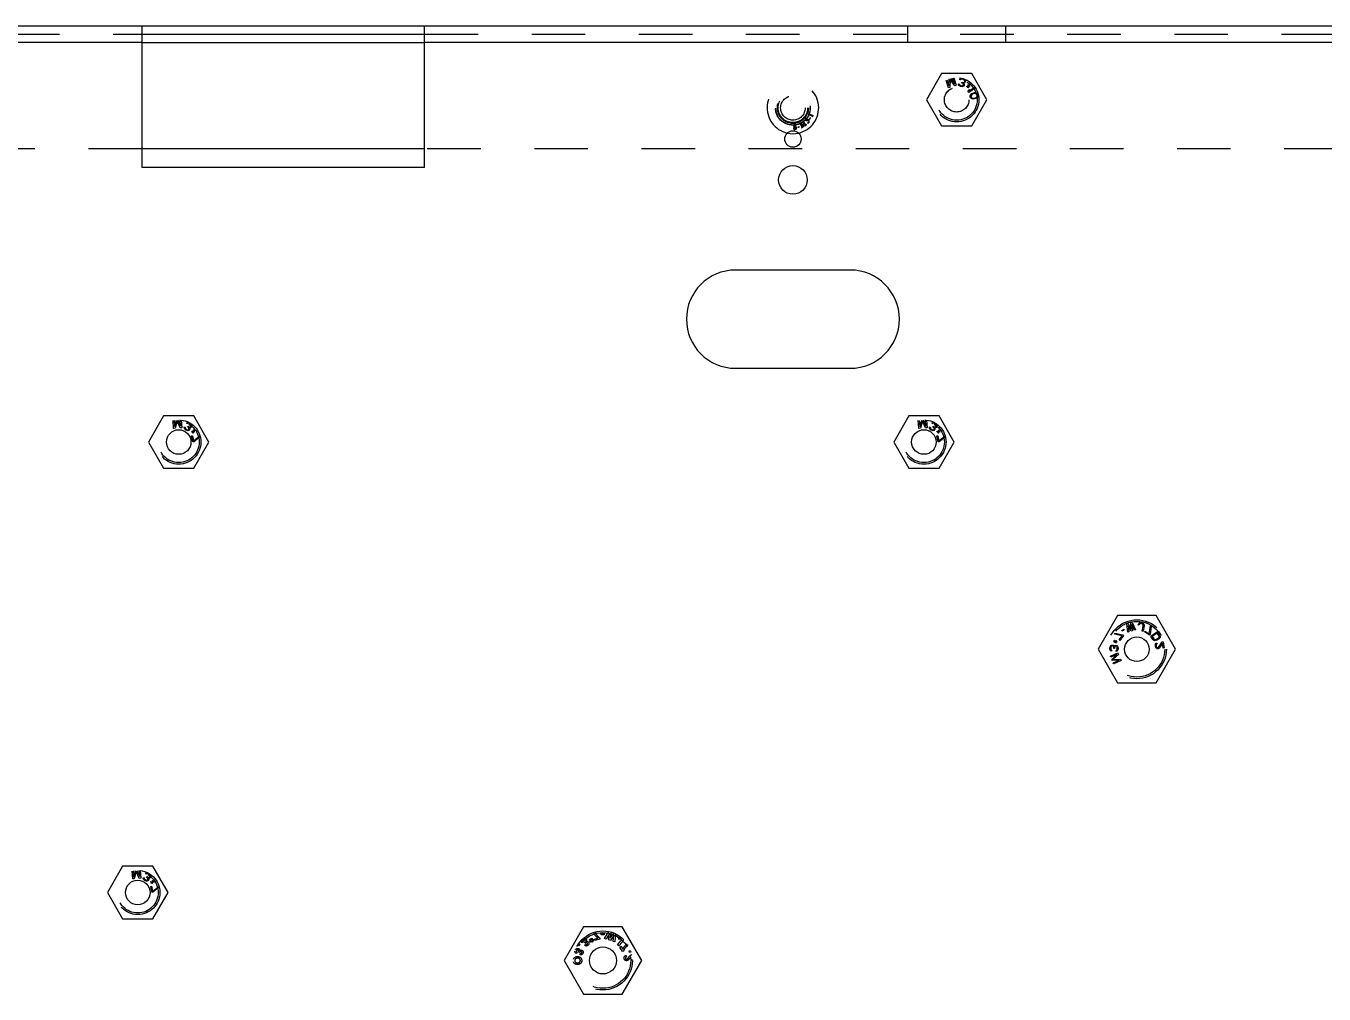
# Model space of a CAD drawing. Header units: millimetres. Extents: x 0 to 1189, y 25 to 866.
# Drawn here: x 872.8 to 1031.3, y 484.6 to 602.8 of the extents above; entities that cross this region are included whole.
import ezdxf

# ---------------------------------------------------------------- set-up
doc = ezdxf.new("R2010")
doc.units = ezdxf.units.MM
doc.header["$LTSCALE"] = 65.395
doc.linetypes.add('HIDDEN', pattern=[0.2, 0.1, -0.1])
doc.layers.get('0').update_dxf_attribs({"linetype": 'CONTINUOUS'})
doc.layers.add('02___PRT_ALL_AXES', color=7, linetype='CONTINUOUS')
doc.layers.add('DEFAULT_2', color=8, linetype='HIDDEN')

msp = doc.modelspace()

# ---------------------------------------------------------------- linework, layer by layer
at = {"color": 3, "linetype": 'Continuous'}
for p, q in [((700.481, 602.766), (1112.481, 602.766)), ((887.011, 585.466), (887.011, 602.766)), ((921.511, 585.466), (921.511, 602.766)), ((887.011, 600.766), (765.761, 600.766)), ((1111.481, 600.766), (921.511, 600.766)), ((921.511, 585.466), (887.011, 585.466)), ((973.481, 572.966), (959.481, 572.966)), ((959.481, 560.966), (973.481, 560.966))]:
    msp.add_line(p, q, dxfattribs=at)
at = {"color": 7, "linetype": 'Continuous'}
for p, q in [((887.011, 601.766), (921.511, 601.766)), ((887.011, 600.766), (921.511, 600.766)), ((921.511, 587.766), (887.011, 587.766)), ((889.634, 555.166), (887.786, 551.966)), ((893.329, 555.166), (889.634, 555.166)), ((895.176, 551.966), (893.329, 555.166)), ((980.634, 555.166), (978.786, 551.966)), ((984.329, 555.166), (980.634, 555.166)), ((986.176, 551.966), (984.329, 555.166)), ((887.786, 551.966), (889.634, 548.766)), ((893.329, 548.766), (895.176, 551.966)), ((978.786, 551.966), (980.634, 548.766)), ((984.329, 548.766), (986.176, 551.966)), ((889.634, 548.766), (893.329, 548.766)), ((980.634, 548.766), (984.329, 548.766)), ((1006.114, 530.766), (1003.747, 526.666)), ((1010.848, 530.766), (1006.114, 530.766)), ((1013.215, 526.666), (1010.848, 530.766)), ((1003.747, 526.666), (1006.114, 522.566)), ((1010.848, 522.566), (1013.215, 526.666)), ((1006.114, 522.566), (1010.848, 522.566)), ((884.634, 500.166), (882.786, 496.966)), ((888.329, 500.166), (884.634, 500.166)), ((890.176, 496.966), (888.329, 500.166)), ((882.786, 496.966), (884.634, 493.766)), ((888.329, 493.766), (890.176, 496.966)), ((884.634, 493.766), (888.329, 493.766)), ((940.914, 492.766), (938.547, 488.666)), ((945.648, 492.766), (940.914, 492.766)), ((948.015, 488.666), (945.648, 492.766)), ((938.547, 488.666), (940.914, 484.566)), ((945.648, 484.566), (948.015, 488.666)), ((940.914, 484.566), (945.648, 484.566))]:
    msp.add_line(p, q, dxfattribs=at)
at = {"color": 3, "linetype": 'Continuous'}
for centre, radius in [((966.481, 588.966), 1), ((966.481, 583.966), 1.75), ((891.481, 551.966), 1.5), ((982.481, 551.966), 1.5), ((1008.481, 526.666), 1.5), ((886.481, 496.966), 1.5), ((943.281, 488.666), 1.65)]:
    msp.add_circle(centre, radius, dxfattribs=at)
at = {"color": 7, "linetype": 'Continuous'}
msp.add_arc((966.481, 592.766), 3.15, 257.76652, 282.23317, dxfattribs=at)
at = {"color": 3, "linetype": 'Continuous'}
for centre, start, end in [((959.481, 566.966), 90, 270), ((973.481, 566.966), 270, 90)]:
    msp.add_arc(centre, 6, start, end, dxfattribs=at)
at = {"layer": '02___PRT_ALL_AXES', "color": 8, "linetype": 'HIDDEN'}
msp.add_circle((986.481, 593.755), 1.5, dxfattribs=at)
at = {"layer": '02___PRT_ALL_AXES', "color": 7, "linetype": 'Continuous'}
for centre, radius in [((891.481, 551.966), 1.5), ((982.481, 551.966), 1.5), ((1008.481, 526.666), 1.5), ((886.481, 496.966), 1.5), ((943.281, 488.666), 1.65)]:
    msp.add_circle(centre, radius, dxfattribs=at)
at = {"layer": 'DEFAULT_2', "color": 8, "linetype": 'HIDDEN'}
for p, q in [((980.481, 602.766), (980.481, 600.766)), ((992.481, 600.766), (992.481, 602.766)), ((765.761, 601.766), (887.011, 601.766)), ((921.511, 601.766), (1112.481, 601.766)), ((984.634, 596.955), (982.786, 593.755)), ((988.329, 596.955), (984.634, 596.955)), ((985.477, 595.215), (985.18, 596.121)), ((985.293, 596.179), (985.53, 595.456)), ((985.53, 595.456), (985.562, 596.293)), ((985.674, 596.22), (985.655, 595.273)), ((986.249, 595.468), (985.674, 596.22)), ((985.721, 596.345), (986.242, 595.689)), ((986.242, 595.689), (986.005, 596.412)), ((986.131, 596.432), (986.427, 595.526)), ((986.843, 596.223), (986.881, 596.278)), ((986.942, 596.192), (986.843, 596.223)), ((986.881, 596.278), (986.94, 596.327)), ((986.94, 596.327), (987.012, 596.349)), ((986.974, 596.227), (986.942, 596.192)), ((987.027, 596.255), (986.974, 596.227)), ((987.012, 596.349), (987.104, 596.365)), ((987.073, 596.264), (987.027, 596.255)), ((987.179, 596.254), (987.073, 596.264)), ((987.104, 596.365), (987.184, 596.362)), ((987.298, 596.217), (987.179, 596.254)), ((987.392, 596.166), (987.298, 596.217)), ((987.354, 596.31), (987.423, 596.268)), ((987.425, 596.134), (987.392, 596.166)), ((987.423, 596.268), (987.49, 596.203)), ((987.453, 596.081), (987.425, 596.134)), ((987.435, 595.953), (987.46, 596.034)), ((987.46, 596.034), (987.453, 596.081)), ((987.49, 596.203), (987.537, 596.144)), ((987.56, 596.004), (987.535, 595.922)), ((987.537, 596.144), (987.559, 596.071)), ((987.559, 596.071), (987.56, 596.004)), ((990.176, 593.755), (988.329, 596.955)), ((985.655, 595.273), (985.477, 595.215)), ((986.427, 595.526), (986.249, 595.468)), ((986.702, 595.62), (986.707, 595.708)), ((986.757, 595.515), (986.702, 595.62)), ((986.707, 595.708), (986.807, 595.677)), ((986.824, 595.45), (986.757, 595.515)), ((986.807, 595.677), (986.828, 595.604)), ((986.958, 595.387), (986.824, 595.45)), ((986.828, 595.604), (986.875, 595.545)), ((986.875, 595.545), (986.969, 595.495)), ((986.997, 595.375), (986.958, 595.387)), ((986.969, 595.495), (987.048, 595.47)), ((987.143, 595.352), (986.997, 595.375)), ((987.048, 595.47), (987.154, 595.46)), ((987.068, 595.82), (987.093, 595.902)), ((987.148, 595.796), (987.068, 595.82)), ((987.093, 595.902), (987.173, 595.877)), ((987.235, 595.369), (987.143, 595.352)), ((987.255, 595.719), (987.148, 595.796)), ((987.154, 595.46), (987.226, 595.483)), ((987.173, 595.877), (987.298, 595.861)), ((987.226, 595.483), (987.285, 595.531)), ((987.34, 595.426), (987.235, 595.369)), ((987.282, 595.666), (987.255, 595.719)), ((987.297, 595.572), (987.282, 595.666)), ((987.285, 595.531), (987.297, 595.572)), ((987.298, 595.861), (987.371, 595.883)), ((987.432, 595.798), (987.32, 595.788)), ((987.32, 595.788), (987.381, 595.702)), ((987.385, 595.501), (987.34, 595.426)), ((987.371, 595.883), (987.435, 595.953)), ((987.381, 595.702), (987.402, 595.629)), ((987.397, 595.542), (987.385, 595.501)), ((987.402, 595.629), (987.397, 595.542)), ((987.49, 595.847), (987.432, 595.798)), ((987.535, 595.922), (987.49, 595.847)), ((987.704, 595.423), (987.882, 595.438)), ((987.706, 595.393), (987.704, 595.423)), ((987.854, 595.406), (987.706, 595.393)), ((987.757, 595.293), (987.854, 595.406)), ((987.788, 595.266), (987.757, 595.293)), ((987.886, 595.378), (987.788, 595.266)), ((987.871, 595.616), (987.901, 595.618)), ((987.882, 595.438), (987.871, 595.616)), ((987.872, 594.732), (987.922, 594.92)), ((987.944, 594.63), (987.872, 594.732)), ((987.895, 595.23), (987.886, 595.378)), ((987.924, 595.232), (987.895, 595.23)), ((987.901, 595.618), (987.91, 595.47)), ((987.91, 595.47), (988.008, 595.582)), ((988.092, 595.425), (987.914, 595.41)), ((987.914, 595.41), (987.924, 595.232)), ((987.922, 594.92), (988.061, 595.018)), ((988.039, 595.555), (987.941, 595.443)), ((987.941, 595.443), (988.09, 595.455)), ((988.76, 595.204), (987.944, 594.63)), ((988.008, 595.582), (988.039, 595.555)), ((988.011, 594.83), (988.69, 595.307)), ((988.061, 595.018), (988.011, 594.83)), ((988.09, 595.455), (988.092, 595.425)), ((988.173, 594.369), (988.222, 594.444)), ((988.222, 594.444), (988.295, 594.503)), ((988.376, 594.436), (988.27, 594.327)), ((988.295, 594.503), (988.353, 594.537)), ((988.353, 594.537), (988.452, 594.581)), ((988.496, 594.484), (988.376, 594.436)), ((988.452, 594.581), (988.639, 594.623)), ((988.641, 594.517), (988.496, 594.484)), ((988.639, 594.623), (988.748, 594.626)), ((988.77, 594.524), (988.641, 594.517)), ((988.748, 594.626), (988.814, 594.619)), ((988.913, 594.471), (988.77, 594.524)), ((988.814, 594.619), (988.907, 594.597)), ((988.907, 594.597), (988.983, 594.55)), ((988.968, 594.419), (988.913, 594.471)), ((989.012, 594.322), (988.968, 594.419)), ((988.983, 594.55), (989.068, 594.463)), ((989.068, 594.463), (989.116, 594.345)), ((982.786, 593.755), (984.634, 590.555)), ((988.133, 594.253), (988.173, 594.369)), ((988.14, 594.127), (988.133, 594.253)), ((988.188, 594.009), (988.14, 594.127)), ((988.273, 593.922), (988.188, 594.009)), ((988.27, 594.327), (988.242, 594.256)), ((988.242, 594.256), (988.244, 594.15)), ((988.244, 594.15), (988.287, 594.053)), ((988.349, 593.875), (988.273, 593.922)), ((988.287, 594.053), (988.343, 594.001)), ((988.329, 590.555), (990.176, 593.755)), ((988.343, 594.001), (988.485, 593.948)), ((988.441, 593.853), (988.349, 593.875)), ((988.508, 593.846), (988.441, 593.853)), ((988.485, 593.948), (988.614, 593.955)), ((988.617, 593.849), (988.508, 593.846)), ((988.614, 593.955), (988.76, 593.988)), ((988.803, 593.891), (988.617, 593.849)), ((988.76, 593.988), (988.88, 594.036)), ((988.903, 593.935), (988.803, 593.891)), ((988.88, 594.036), (988.986, 594.146)), ((988.96, 593.969), (988.903, 593.935)), ((989.034, 594.028), (988.96, 593.969)), ((988.986, 594.146), (989.014, 594.216)), ((989.014, 594.216), (989.012, 594.322)), ((989.083, 594.103), (989.034, 594.028)), ((989.122, 594.219), (989.083, 594.103)), ((989.116, 594.345), (989.122, 594.219)), ((968.393, 592.03), (968.381, 592.003)), ((968.875, 591.83), (968.393, 592.03)), ((968.46, 591.82), (968.437, 591.947)), ((968.437, 591.947), (968.852, 591.775)), ((968.439, 591.815), (968.46, 591.82)), ((968.595, 591.568), (968.481, 591.385)), ((968.481, 591.385), (968.514, 591.365)), ((968.514, 591.365), (968.628, 591.548)), ((968.628, 591.548), (968.595, 591.568)), ((968.872, 591.732), (968.862, 591.685)), ((968.862, 591.685), (968.875, 591.679)), ((968.943, 591.882), (968.921, 591.846)), ((968.957, 591.876), (968.943, 591.882)), ((966.585, 590.302), (966.573, 590.301)), ((966.573, 590.301), (966.577, 590.165)), ((966.839, 590.602), (966.851, 590.602)), ((966.851, 590.602), (966.844, 590.706)), ((967.272, 590.469), (967.065, 590.407)), ((967.065, 590.407), (967.077, 590.369)), ((967.077, 590.369), (967.283, 590.432)), ((967.236, 590.823), (967.244, 590.811)), ((967.244, 590.811), (967.32, 590.845)), ((967.283, 590.432), (967.272, 590.469)), ((967.32, 590.845), (967.567, 590.434)), ((967.59, 590.447), (967.348, 590.849)), ((967.348, 590.849), (967.835, 590.509)), ((967.788, 590.629), (967.382, 590.911)), ((967.55, 590.37), (967.511, 590.336)), ((967.511, 590.336), (967.519, 590.324)), ((967.713, 590.458), (967.637, 590.422)), ((967.713, 591.11), (967.788, 590.629)), ((967.721, 590.445), (967.713, 590.458)), ((967.835, 590.509), (967.75, 591.045)), ((967.75, 591.045), (967.969, 590.682)), ((968.025, 590.723), (967.812, 591.077)), ((967.824, 591.147), (967.867, 591.186)), ((967.867, 591.186), (967.859, 591.198)), ((967.967, 590.623), (967.926, 590.586)), ((967.926, 590.586), (967.933, 590.573)), ((967.994, 591.202), (968.012, 591.208)), ((968.148, 590.72), (968.074, 590.693)), ((968.156, 590.708), (968.148, 590.72)), ((968.171, 591.154), (968.19, 591.15)), ((968.281, 590.919), (968.287, 590.902)), ((984.634, 590.555), (988.329, 590.555)), ((887.011, 587.766), (700.481, 587.766)), ((1111.481, 587.766), (921.511, 587.766)), ((890.861, 553.626), (890.793, 554.577)), ((891.048, 553.64), (890.861, 553.626)), ((890.916, 554.607), (890.971, 553.848)), ((890.971, 553.848), (891.205, 554.652)), ((891.296, 554.553), (891.048, 553.64)), ((891.672, 553.684), (891.296, 554.553)), ((891.372, 554.664), (891.719, 553.901)), ((891.719, 553.901), (891.665, 554.66)), ((891.859, 553.698), (891.672, 553.684)), ((891.791, 554.649), (891.859, 553.698)), ((892.148, 553.723), (892.174, 553.806)), ((892.176, 553.607), (892.148, 553.723)), ((892.174, 553.806), (892.264, 553.753)), ((892.225, 553.527), (892.176, 553.607)), ((892.339, 553.434), (892.225, 553.527)), ((892.264, 553.753), (892.266, 553.677)), ((892.266, 553.677), (892.298, 553.608)), ((892.298, 553.608), (892.376, 553.536)), ((892.375, 553.413), (892.339, 553.434)), ((892.511, 553.356), (892.375, 553.413)), ((892.376, 553.536), (892.448, 553.493)), ((892.431, 554.273), (892.481, 554.317)), ((892.52, 554.219), (892.431, 554.273)), ((892.448, 553.493), (892.548, 553.458)), ((892.481, 554.317), (892.55, 554.35)), ((892.604, 553.349), (892.511, 553.356)), ((892.56, 554.245), (892.52, 554.219)), ((892.548, 553.458), (892.623, 553.462)), ((892.55, 554.35), (892.625, 554.354)), ((892.552, 553.828), (892.596, 553.901)), ((892.623, 553.785), (892.552, 553.828)), ((892.617, 554.26), (892.56, 554.245)), ((892.596, 553.901), (892.667, 553.858)), ((892.72, 553.379), (892.604, 553.349)), ((892.664, 554.257), (892.617, 554.26)), ((892.708, 553.684), (892.623, 553.785)), ((892.623, 553.462), (892.692, 553.495)), ((892.625, 554.354), (892.719, 554.348)), ((892.764, 554.221), (892.664, 554.257)), ((892.667, 553.858), (892.785, 553.811)), ((892.692, 553.495), (892.714, 553.531)), ((892.722, 553.626), (892.708, 553.684)), ((892.714, 553.531), (892.722, 553.626)), ((892.719, 554.348), (892.795, 554.325)), ((892.781, 553.441), (892.72, 553.379)), ((892.871, 554.157), (892.764, 554.221)), ((892.803, 553.478), (892.781, 553.441)), ((892.785, 553.811), (892.861, 553.816)), ((892.788, 553.735), (892.826, 553.638)), ((892.899, 553.718), (892.788, 553.735)), ((892.829, 553.561), (892.803, 553.478)), ((892.826, 553.638), (892.829, 553.561)), ((892.861, 553.816), (892.94, 553.867)), ((892.95, 554.085), (892.871, 554.157)), ((892.968, 553.751), (892.899, 553.718)), ((892.94, 553.867), (892.984, 553.94)), ((892.948, 554.233), (893.004, 554.176)), ((892.974, 554.045), (892.95, 554.085)), ((893.029, 553.814), (892.968, 553.751)), ((892.988, 553.987), (892.974, 554.045)), ((892.984, 553.94), (892.988, 553.987)), ((893.004, 554.176), (893.054, 554.097)), ((893.073, 553.886), (893.029, 553.814)), ((893.054, 554.097), (893.086, 554.028)), ((893.067, 553.259), (893.072, 553.288)), ((893.214, 553.235), (893.067, 553.259)), ((893.072, 553.288), (893.249, 553.259)), ((893.088, 553.952), (893.073, 553.886)), ((893.086, 554.028), (893.088, 553.952)), ((893.092, 553.149), (893.214, 553.235)), ((893.238, 553.201), (893.116, 553.115)), ((893.21, 553.054), (893.238, 553.201)), ((893.273, 553.225), (893.24, 553.049)), ((893.249, 553.259), (893.281, 553.435)), ((893.449, 553.196), (893.273, 553.225)), ((893.281, 553.435), (893.311, 553.43)), ((893.311, 553.43), (893.283, 553.284)), ((893.283, 553.284), (893.405, 553.369)), ((893.429, 553.335), (893.307, 553.25)), ((893.307, 553.25), (893.454, 553.225)), ((893.405, 553.369), (893.429, 553.335)), ((893.454, 553.225), (893.449, 553.196)), ((981.861, 553.626), (981.793, 554.577)), ((982.048, 553.64), (981.861, 553.626)), ((981.916, 554.607), (981.971, 553.848)), ((981.971, 553.848), (982.205, 554.652)), ((982.296, 554.553), (982.048, 553.64)), ((982.672, 553.684), (982.296, 554.553)), ((982.372, 554.664), (982.719, 553.901)), ((982.719, 553.901), (982.665, 554.66)), ((982.859, 553.698), (982.672, 553.684)), ((982.791, 554.649), (982.859, 553.698)), ((983.148, 553.723), (983.174, 553.806)), ((983.176, 553.607), (983.148, 553.723)), ((983.174, 553.806), (983.264, 553.753)), ((983.225, 553.527), (983.176, 553.607)), ((983.339, 553.434), (983.225, 553.527)), ((983.264, 553.753), (983.266, 553.677)), ((983.266, 553.677), (983.298, 553.608)), ((983.298, 553.608), (983.376, 553.536)), ((983.375, 553.413), (983.339, 553.434)), ((983.511, 553.356), (983.375, 553.413)), ((983.376, 553.536), (983.448, 553.493)), ((983.431, 554.273), (983.481, 554.317)), ((983.52, 554.219), (983.431, 554.273)), ((983.448, 553.493), (983.548, 553.458)), ((983.481, 554.317), (983.55, 554.35)), ((983.604, 553.349), (983.511, 553.356)), ((983.56, 554.245), (983.52, 554.219)), ((983.548, 553.458), (983.623, 553.462)), ((983.55, 554.35), (983.625, 554.354)), ((983.552, 553.828), (983.596, 553.901)), ((983.623, 553.785), (983.552, 553.828)), ((983.617, 554.26), (983.56, 554.245)), ((983.596, 553.901), (983.667, 553.858)), ((983.72, 553.379), (983.604, 553.349)), ((983.664, 554.257), (983.617, 554.26)), ((983.708, 553.684), (983.623, 553.785)), ((983.623, 553.462), (983.692, 553.495)), ((983.625, 554.354), (983.719, 554.348)), ((983.764, 554.221), (983.664, 554.257)), ((983.667, 553.858), (983.785, 553.811)), ((983.692, 553.495), (983.714, 553.531)), ((983.722, 553.626), (983.708, 553.684)), ((983.714, 553.531), (983.722, 553.626)), ((983.719, 554.348), (983.795, 554.325)), ((983.781, 553.441), (983.72, 553.379)), ((983.871, 554.157), (983.764, 554.221)), ((983.803, 553.478), (983.781, 553.441)), ((983.785, 553.811), (983.861, 553.816)), ((983.899, 553.718), (983.788, 553.735)), ((983.788, 553.735), (983.826, 553.638)), ((983.829, 553.561), (983.803, 553.478)), ((983.826, 553.638), (983.829, 553.561)), ((983.861, 553.816), (983.94, 553.867)), ((983.95, 554.085), (983.871, 554.157)), ((983.968, 553.751), (983.899, 553.718)), ((983.94, 553.867), (983.984, 553.94)), ((983.948, 554.233), (984.004, 554.176)), ((983.974, 554.045), (983.95, 554.085)), ((984.029, 553.814), (983.968, 553.751)), ((983.988, 553.987), (983.974, 554.045)), ((983.984, 553.94), (983.988, 553.987)), ((984.004, 554.176), (984.054, 554.097)), ((984.073, 553.886), (984.029, 553.814)), ((984.054, 554.097), (984.086, 554.028)), ((984.067, 553.259), (984.072, 553.288)), ((984.214, 553.235), (984.067, 553.259)), ((984.072, 553.288), (984.249, 553.259)), ((984.088, 553.952), (984.073, 553.886)), ((984.086, 554.028), (984.088, 553.952)), ((984.092, 553.149), (984.214, 553.235)), ((984.238, 553.201), (984.116, 553.115)), ((984.21, 553.054), (984.238, 553.201)), ((984.273, 553.225), (984.24, 553.049)), ((984.249, 553.259), (984.281, 553.435)), ((984.449, 553.196), (984.273, 553.225)), ((984.281, 553.435), (984.311, 553.43)), ((984.311, 553.43), (984.283, 553.284)), ((984.283, 553.284), (984.405, 553.369)), ((984.429, 553.335), (984.307, 553.25)), ((984.307, 553.25), (984.454, 553.225)), ((984.405, 553.369), (984.429, 553.335)), ((984.454, 553.225), (984.449, 553.196)), ((893.058, 552.704), (893.162, 552.728)), ((893.222, 551.972), (893.058, 552.704)), ((893.116, 553.115), (893.092, 553.149)), ((893.162, 552.728), (893.298, 552.118)), ((893.24, 553.049), (893.21, 553.054)), ((893.326, 551.996), (893.222, 551.972)), ((893.298, 552.118), (894.075, 552.716)), ((894.106, 552.598), (893.326, 551.996)), ((984.058, 552.704), (984.162, 552.728)), ((984.222, 551.972), (984.058, 552.704)), ((984.116, 553.115), (984.092, 553.149)), ((984.162, 552.728), (984.298, 552.118)), ((984.24, 553.049), (984.21, 553.054)), ((984.326, 551.996), (984.222, 551.972)), ((984.298, 552.118), (985.075, 552.716)), ((985.106, 552.598), (984.326, 551.996)), ((1007.258, 529.749), (1007.418, 529.795)), ((1007.371, 528.742), (1007.258, 529.749)), ((1007.772, 528.856), (1007.402, 529.547)), ((1007.402, 529.547), (1007.491, 528.776)), ((1007.418, 529.795), (1007.8, 529.063)), ((1007.739, 529.886), (1007.899, 529.932)), ((1007.8, 529.063), (1007.739, 529.886)), ((1007.883, 529.684), (1007.932, 528.901)), ((1008.213, 528.981), (1007.883, 529.684)), ((1007.899, 529.932), (1008.333, 529.015)), ((1008.63, 529.646), (1008.669, 529.747)), ((1008.753, 529.624), (1008.63, 529.646)), ((1008.669, 529.747), (1008.725, 529.824)), ((1008.725, 529.824), (1008.822, 529.893)), ((1008.788, 529.704), (1008.753, 529.624)), ((1008.84, 529.76), (1008.788, 529.704)), ((1008.822, 529.893), (1008.911, 529.92)), ((1008.909, 529.791), (1008.84, 529.76)), ((1008.995, 529.797), (1008.909, 529.791)), ((1008.911, 529.92), (1009.018, 529.923)), ((1009.077, 529.783), (1008.995, 529.797)), ((1009.018, 529.923), (1009.1, 529.908)), ((1009.156, 529.747), (1009.077, 529.783)), ((1009.1, 529.908), (1009.198, 529.869)), ((1009.13, 528.887), (1009.245, 529.537)), ((1009.21, 529.694), (1009.156, 529.747)), ((1009.198, 529.869), (1009.273, 529.813)), ((1009.24, 529.624), (1009.21, 529.694)), ((1009.245, 529.537), (1009.24, 529.624)), ((1009.368, 529.515), (1009.253, 528.865)), ((1009.273, 529.813), (1009.34, 529.714)), ((1009.34, 529.714), (1009.366, 529.623)), ((1009.366, 529.623), (1009.368, 529.515)), ((1009.999, 528.551), (1010.134, 529.527)), ((1010.239, 529.459), (1010.103, 528.483)), ((1010.134, 529.527), (1010.239, 529.459)), ((1005.738, 528.508), (1005.812, 528.608)), ((1006.703, 528.307), (1005.738, 528.508)), ((1005.812, 528.608), (1006.778, 528.407)), ((1006.329, 527.806), (1006.703, 528.307)), ((1006.863, 528.343), (1006.414, 527.742)), ((1006.635, 528.958), (1006.872, 529.128)), ((1006.697, 528.872), (1006.635, 528.958)), ((1006.934, 529.042), (1006.697, 528.872)), ((1006.778, 528.407), (1006.863, 528.343)), ((1006.872, 529.128), (1006.934, 529.042)), ((1007.491, 528.776), (1007.371, 528.742)), ((1007.932, 528.901), (1007.772, 528.856)), ((1008.333, 529.015), (1008.213, 528.981)), ((1009.253, 528.865), (1009.13, 528.887)), ((1009.416, 528.801), (1009.474, 528.89)), ((1010.046, 528.394), (1009.416, 528.801)), ((1009.474, 528.89), (1009.999, 528.551)), ((1010.103, 528.483), (1010.046, 528.394)), ((1010.177, 528.275), (1011.014, 528.823)), ((1010.451, 527.857), (1010.177, 528.275)), ((1010.975, 528.648), (1010.352, 528.24)), ((1010.352, 528.24), (1010.558, 527.927)), ((1010.526, 527.781), (1010.451, 527.857)), ((1010.558, 527.927), (1010.621, 527.868)), ((1010.621, 527.868), (1010.691, 527.839)), ((1010.691, 527.839), (1010.767, 527.84)), ((1010.767, 527.84), (1010.85, 527.869)), ((1010.85, 527.869), (1011.117, 528.044)), ((1011.185, 527.939), (1010.918, 527.764)), ((1011.181, 528.334), (1010.975, 528.648)), ((1011.014, 528.823), (1011.288, 528.404)), ((1011.117, 528.044), (1011.177, 528.108)), ((1011.177, 528.108), (1011.207, 528.177)), ((1011.209, 528.253), (1011.181, 528.334)), ((1011.263, 528.015), (1011.185, 527.939)), ((1011.207, 528.177), (1011.209, 528.253)), ((1011.311, 528.096), (1011.263, 528.015)), ((1011.288, 528.404), (1011.327, 528.306)), ((1011.337, 528.213), (1011.311, 528.096)), ((1011.327, 528.306), (1011.337, 528.213)), ((1005.181, 526.728), (1005.188, 526.894)), ((1005.198, 526.643), (1005.181, 526.728)), ((1005.188, 526.894), (1005.213, 526.976)), ((1005.237, 526.558), (1005.198, 526.643)), ((1005.213, 526.976), (1005.259, 527.058)), ((1005.277, 526.494), (1005.237, 526.558)), ((1005.259, 527.058), (1005.304, 527.118)), ((1005.339, 526.45), (1005.277, 526.494)), ((1005.293, 526.869), (1005.288, 526.744)), ((1005.288, 526.744), (1005.305, 526.639)), ((1005.319, 526.972), (1005.293, 526.869)), ((1005.304, 527.118), (1005.37, 527.157)), ((1005.305, 526.639), (1005.324, 526.596)), ((1005.342, 527.012), (1005.319, 526.972)), ((1005.324, 526.596), (1005.365, 526.553)), ((1005.402, 526.426), (1005.339, 526.45)), ((1005.387, 527.052), (1005.342, 527.012)), ((1005.365, 526.553), (1005.406, 526.53)), ((1005.37, 527.157), (1005.435, 527.175)), ((1005.43, 527.071), (1005.387, 527.052)), ((1005.406, 526.53), (1005.402, 526.426)), ((1005.515, 527.067), (1005.43, 527.071)), ((1005.435, 527.175), (1005.52, 527.171)), ((1005.598, 527.022), (1005.515, 527.067)), ((1005.52, 527.171), (1005.604, 527.147)), ((1005.638, 526.958), (1005.598, 527.022)), ((1005.604, 527.147), (1005.666, 527.102)), ((1005.654, 526.832), (1005.638, 526.958)), ((1005.65, 526.749), (1005.654, 526.832)), ((1005.735, 526.745), (1005.65, 526.749)), ((1005.666, 527.102), (1005.704, 526.997)), ((1005.669, 527.655), (1005.683, 527.694)), ((1005.808, 527.603), (1005.669, 527.655)), ((1005.673, 527.542), (1005.808, 527.603)), ((1005.685, 527.515), (1005.673, 527.542)), ((1005.683, 527.694), (1005.823, 527.642)), ((1005.848, 527.589), (1005.685, 527.515)), ((1005.704, 526.997), (1005.771, 527.077)), ((1005.739, 526.828), (1005.735, 526.745)), ((1005.787, 526.951), (1005.739, 526.828)), ((1005.759, 527.777), (1005.786, 527.789)), ((1005.823, 527.642), (1005.759, 527.777)), ((1005.771, 527.077), (1005.837, 527.116)), ((1005.786, 527.789), (1005.863, 527.628)), ((1005.831, 526.991), (1005.787, 526.951)), ((1005.918, 527.029), (1005.831, 526.991)), ((1005.837, 527.116), (1005.923, 527.133)), ((1005.925, 527.427), (1005.848, 527.589)), ((1005.863, 527.628), (1006.026, 527.701)), ((1006.028, 527.523), (1005.888, 527.574)), ((1005.888, 527.574), (1005.952, 527.44)), ((1006.038, 527.674), (1005.903, 527.613)), ((1005.903, 527.613), (1006.042, 527.562)), ((1005.96, 527.027), (1005.918, 527.029)), ((1005.923, 527.133), (1005.965, 527.131)), ((1005.952, 527.44), (1005.925, 527.427)), ((1005.934, 526.423), (1005.939, 526.528)), ((1006.02, 526.441), (1005.934, 526.423)), ((1005.939, 526.528), (1006.004, 526.566)), ((1006.022, 526.983), (1005.96, 527.027)), ((1005.965, 527.131), (1006.049, 527.107)), ((1006.004, 526.566), (1006.049, 526.627)), ((1006.109, 526.52), (1006.02, 526.441)), ((1006.062, 526.918), (1006.022, 526.983)), ((1006.026, 527.701), (1006.038, 527.674)), ((1006.042, 527.562), (1006.028, 527.523)), ((1006.049, 527.107), (1006.131, 527.02)), ((1006.049, 526.627), (1006.075, 526.73)), ((1006.079, 526.813), (1006.062, 526.918)), ((1006.075, 526.73), (1006.079, 526.813)), ((1006.155, 526.601), (1006.109, 526.52)), ((1006.131, 527.02), (1006.169, 526.934)), ((1006.182, 526.746), (1006.155, 526.601)), ((1006.169, 526.934), (1006.184, 526.788)), ((1006.184, 526.788), (1006.182, 526.746)), ((1006.414, 527.742), (1006.329, 527.806)), ((1010.607, 527.735), (1010.526, 527.781)), ((1010.724, 527.712), (1010.607, 527.735)), ((1010.818, 527.723), (1010.724, 527.712)), ((1010.745, 527.208), (1010.773, 527.297)), ((1010.747, 527.06), (1010.745, 527.208)), ((1010.761, 526.978), (1010.747, 527.06)), ((1010.802, 526.858), (1010.761, 526.978)), ((1010.773, 527.297), (1010.844, 527.393)), ((1010.858, 526.783), (1010.802, 526.858)), ((1010.918, 527.764), (1010.818, 527.723)), ((1010.844, 527.393), (1010.924, 527.427)), ((1010.853, 527.204), (1010.849, 527.098)), ((1010.849, 527.098), (1010.862, 527.016)), ((1010.885, 527.273), (1010.853, 527.204)), ((1010.955, 526.714), (1010.858, 526.783)), ((1010.862, 527.016), (1010.9, 526.917)), ((1010.941, 527.324), (1010.885, 527.273)), ((1010.9, 526.917), (1010.952, 526.862)), ((1010.924, 527.427), (1010.941, 527.324)), ((1010.952, 526.862), (1011.022, 526.831)), ((1011.042, 526.708), (1010.955, 526.714)), ((1011.022, 526.831), (1011.064, 526.838)), ((1011.084, 526.715), (1011.042, 526.708)), ((1011.064, 526.838), (1011.141, 526.893)), ((1011.165, 526.749), (1011.084, 526.715)), ((1011.141, 526.893), (1011.572, 527.555)), ((1011.221, 526.8), (1011.165, 526.749)), ((1011.599, 527.39), (1011.221, 526.8)), ((1011.572, 527.555), (1011.677, 527.572)), ((1011.693, 526.815), (1011.599, 527.39)), ((1011.677, 527.572), (1011.798, 526.832)), ((1011.798, 526.832), (1011.693, 526.815)), ((1005.255, 525.812), (1006.172, 526.21)), ((1005.304, 525.698), (1005.255, 525.812)), ((1006.027, 526.011), (1005.304, 525.698)), ((1005.42, 525.43), (1006.027, 526.011)), ((1005.487, 525.277), (1005.42, 525.43)), ((1006.325, 525.323), (1005.487, 525.277)), ((1006.247, 526.038), (1005.551, 525.396)), ((1005.551, 525.396), (1006.495, 525.465)), ((1005.603, 525.01), (1006.325, 525.323)), ((1005.652, 524.895), (1005.603, 525.01)), ((1006.57, 525.293), (1005.652, 524.895)), ((1006.172, 526.21), (1006.247, 526.038)), ((1006.495, 525.465), (1006.57, 525.293)), ((885.861, 498.626), (885.793, 499.577)), ((885.916, 499.607), (885.971, 498.848)), ((885.971, 498.848), (886.205, 499.652)), ((886.296, 499.553), (886.048, 498.64)), ((886.672, 498.684), (886.296, 499.553)), ((886.372, 499.664), (886.719, 498.901)), ((886.719, 498.901), (886.665, 499.66)), ((886.791, 499.649), (886.859, 498.698)), ((887.431, 499.273), (887.481, 499.317)), ((887.481, 499.317), (887.55, 499.35)), ((887.55, 499.35), (887.625, 499.354)), ((887.625, 499.354), (887.719, 499.348)), ((887.719, 499.348), (887.795, 499.325)), ((886.048, 498.64), (885.861, 498.626)), ((886.859, 498.698), (886.672, 498.684)), ((887.148, 498.723), (887.174, 498.806)), ((887.176, 498.607), (887.148, 498.723)), ((887.174, 498.806), (887.264, 498.753)), ((887.225, 498.527), (887.176, 498.607)), ((887.339, 498.434), (887.225, 498.527)), ((887.264, 498.753), (887.266, 498.677)), ((887.266, 498.677), (887.298, 498.608)), ((887.298, 498.608), (887.376, 498.536)), ((887.375, 498.413), (887.339, 498.434)), ((887.511, 498.356), (887.375, 498.413)), ((887.376, 498.536), (887.448, 498.493)), ((887.52, 499.219), (887.431, 499.273)), ((887.448, 498.493), (887.548, 498.458)), ((887.604, 498.349), (887.511, 498.356)), ((887.56, 499.245), (887.52, 499.219)), ((887.548, 498.458), (887.623, 498.462)), ((887.552, 498.828), (887.596, 498.901)), ((887.623, 498.785), (887.552, 498.828)), ((887.617, 499.26), (887.56, 499.245)), ((887.596, 498.901), (887.667, 498.858)), ((887.72, 498.379), (887.604, 498.349)), ((887.664, 499.257), (887.617, 499.26)), ((887.708, 498.684), (887.623, 498.785)), ((887.623, 498.462), (887.692, 498.495)), ((887.764, 499.221), (887.664, 499.257)), ((887.667, 498.858), (887.785, 498.811)), ((887.692, 498.495), (887.714, 498.531)), ((887.722, 498.626), (887.708, 498.684)), ((887.714, 498.531), (887.722, 498.626)), ((887.781, 498.441), (887.72, 498.379)), ((887.871, 499.157), (887.764, 499.221)), ((887.803, 498.478), (887.781, 498.441)), ((887.785, 498.811), (887.861, 498.816)), ((887.788, 498.735), (887.826, 498.638)), ((887.899, 498.718), (887.788, 498.735)), ((887.829, 498.561), (887.803, 498.478)), ((887.826, 498.638), (887.829, 498.561)), ((887.861, 498.816), (887.94, 498.867)), ((887.95, 499.085), (887.871, 499.157)), ((887.968, 498.751), (887.899, 498.718)), ((887.94, 498.867), (887.984, 498.94)), ((887.948, 499.233), (888.004, 499.176)), ((887.974, 499.045), (887.95, 499.085)), ((888.029, 498.814), (887.968, 498.751)), ((887.988, 498.987), (887.974, 499.045)), ((887.984, 498.94), (887.988, 498.987)), ((888.004, 499.176), (888.054, 499.097)), ((888.073, 498.886), (888.029, 498.814)), ((888.054, 499.097), (888.086, 499.028)), ((888.058, 497.704), (888.162, 497.728)), ((888.067, 498.259), (888.072, 498.288)), ((888.214, 498.235), (888.067, 498.259)), ((888.072, 498.288), (888.249, 498.259)), ((888.088, 498.952), (888.073, 498.886)), ((888.086, 499.028), (888.088, 498.952)), ((888.092, 498.149), (888.214, 498.235)), ((888.116, 498.115), (888.092, 498.149)), ((888.238, 498.201), (888.116, 498.115)), ((888.162, 497.728), (888.298, 497.118)), ((888.21, 498.054), (888.238, 498.201)), ((888.24, 498.049), (888.21, 498.054)), ((888.273, 498.225), (888.24, 498.049)), ((888.249, 498.259), (888.281, 498.435)), ((888.449, 498.196), (888.273, 498.225)), ((888.281, 498.435), (888.311, 498.43)), ((888.311, 498.43), (888.283, 498.284)), ((888.283, 498.284), (888.405, 498.369)), ((888.429, 498.335), (888.307, 498.25)), ((888.307, 498.25), (888.454, 498.225)), ((888.405, 498.369), (888.429, 498.335)), ((888.454, 498.225), (888.449, 498.196)), ((888.222, 496.972), (888.058, 497.704)), ((888.326, 496.996), (888.222, 496.972)), ((888.298, 497.118), (889.075, 497.716)), ((889.106, 497.598), (888.326, 496.996)), ((942.245, 491.279), (942.666, 491.392)), ((942.889, 491.411), (942.924, 491.276)), ((943.068, 491.999), (943.445, 492.001)), ((943.069, 491.807), (943.068, 491.999)), ((943.446, 491.809), (943.069, 491.807)), ((943.445, 492.001), (943.446, 491.809)), ((943.483, 491.34), (944.013, 492.191)), ((944.04, 491.879), (943.679, 491.275)), ((943.995, 491.169), (944.04, 491.879)), ((944.234, 492.138), (944.185, 491.372)), ((944.185, 491.372), (944.608, 492.013)), ((944.611, 491.7), (944.223, 491.093)), ((944.535, 490.989), (944.611, 491.7)), ((944.812, 491.925), (944.728, 490.924)), ((940.377, 490.453), (940.218, 490.557)), ((940.323, 490.717), (940.482, 490.613)), ((940.482, 490.613), (940.377, 490.453)), ((940.872, 490.944), (940.723, 490.831)), ((941.152, 490.771), (941.029, 490.869)), ((941.065, 490.498), (941.171, 490.642)), ((941.638, 491.165), (941.691, 491.284)), ((941.776, 490.903), (941.683, 490.989)), ((941.815, 491.111), (941.779, 491.121)), ((941.85, 491.192), (941.858, 491.37)), ((941.858, 491.37), (941.982, 491.359)), ((941.97, 491.301), (941.942, 491.18)), ((942.057, 490.941), (941.95, 490.883)), ((942.112, 491.235), (942.139, 491.109)), ((942.291, 491.107), (942.245, 491.279)), ((942.924, 491.276), (942.291, 491.107)), ((943.679, 491.275), (943.483, 491.34)), ((944.223, 491.093), (943.995, 491.169)), ((944.728, 490.924), (944.535, 490.989)), ((945.061, 490.565), (945.481, 491.056)), ((945.214, 490.434), (945.061, 490.565)), ((945.308, 491.235), (945.177, 491.375)), ((945.626, 490.915), (945.214, 490.434)), ((945.342, 490.307), (945.494, 490.4)), ((945.683, 489.747), (945.342, 490.307)), ((945.494, 490.4), (945.721, 490.028)), ((945.802, 489.82), (945.683, 489.747)), ((946.484, 489.837), (946.664, 489.897)), ((946.544, 489.655), (946.484, 489.837)), ((940.123, 489.675), (940.038, 489.508)), ((940.451, 489.641), (940.297, 489.675)), ((940.49, 489.357), (940.523, 489.533)), ((946.124, 489.284), (946.163, 489.096)), ((946.725, 489.715), (946.544, 489.655)), ((946.719, 488.694), (946.679, 489.072)), ((946.881, 488.711), (946.719, 488.694))]:
    msp.add_line(p, q, dxfattribs=at)
for centre, radius in [((986.481, 593.755), 2.7), ((986.481, 593.755), 2.5), ((966.481, 592.766), 2.125), ((966.481, 592.766), 2.1), ((966.481, 592.766), 1.9), ((966.481, 592.766), 1.8), ((986.481, 593.755), 1.5), ((966.481, 592.766), 1.5), ((891.481, 551.966), 2.7), ((891.481, 551.966), 2.5), ((982.481, 551.966), 2.7), ((982.481, 551.966), 2.5), ((1008.481, 526.666), 3.6), ((1008.481, 526.666), 3.4), ((886.481, 496.966), 2.7), ((886.481, 496.966), 2.5), ((943.281, 488.666), 3.6), ((943.281, 488.666), 3.4)]:
    msp.add_circle(centre, radius, dxfattribs=at)
for centre, radius, start, end in [((966.481, 592.766), 3.15, 282.23317, 257.76652), ((967.048, 592.385), 1.438, 297.53666, 301.08982), ((943.633, 492.527), 1.344, 209.57356, 224.22906), ((941.878, 493.171), 2.079, 273.84415, 277.23152), ((947.083, 489.422), 1.344, 136.02228, 150.67773)]:
    msp.add_arc(centre, radius, start, end, dxfattribs=at)
for points in [[(967.968, 591.311), (967.966, 591.279), (967.975, 591.243), (967.994, 591.202)], [(968.008, 591.402), (967.982, 591.373), (967.97, 591.343), (967.968, 591.311)], [(968.012, 591.208), (968, 591.235), (967.994, 591.262), (967.998, 591.288)], [(967.998, 591.288), (968.002, 591.314), (968.011, 591.336), (968.028, 591.354)], [(968.087, 591.445), (968.057, 591.441), (968.03, 591.427), (968.008, 591.402)], [(968.028, 591.354), (968.044, 591.373), (968.064, 591.383), (968.086, 591.385)], [(968.086, 591.385), (968.108, 591.387), (968.129, 591.38), (968.147, 591.364)], [(968.158, 591.428), (968.14, 591.444), (968.117, 591.449), (968.087, 591.445)], [(968.147, 591.364), (968.173, 591.341), (968.181, 591.288), (968.173, 591.206)], [(968.191, 591.365), (968.187, 591.391), (968.175, 591.412), (968.158, 591.428)], [(968.193, 591.262), (968.197, 591.304), (968.196, 591.338), (968.191, 591.365)], [(968.294, 591.315), (968.254, 591.315), (968.22, 591.297), (968.193, 591.262)], [(968.213, 591.222), (968.233, 591.244), (968.258, 591.253), (968.29, 591.25)], [(968.29, 591.25), (968.321, 591.247), (968.352, 591.233), (968.38, 591.208)], [(968.403, 591.27), (968.37, 591.301), (968.333, 591.315), (968.294, 591.315)], [(968.381, 592.003), (968.411, 591.927), (968.43, 591.864), (968.439, 591.815)], [(968.472, 591.124), (968.47, 591.182), (968.447, 591.231), (968.403, 591.27)], [(968.852, 591.775), (968.87, 591.767), (968.877, 591.753), (968.872, 591.732)], [(968.921, 591.846), (968.909, 591.827), (968.894, 591.822), (968.875, 591.83)], [(968.875, 591.679), (968.885, 591.709), (968.898, 591.742), (968.913, 591.779)], [(968.913, 591.779), (968.928, 591.815), (968.943, 591.847), (968.957, 591.876)], [(966.584, 590.676), (966.553, 590.644), (966.541, 590.607), (966.545, 590.565)], [(966.545, 590.565), (966.549, 590.53), (966.564, 590.501), (966.592, 590.477)], [(966.577, 590.165), (966.628, 590.142), (966.683, 590.133), (966.742, 590.14)], [(966.709, 590.731), (966.655, 590.726), (966.613, 590.706), (966.584, 590.676)], [(966.652, 590.198), (966.618, 590.223), (966.596, 590.257), (966.585, 590.302)], [(966.592, 590.599), (966.589, 590.624), (966.598, 590.647), (966.618, 590.668)], [(966.624, 590.546), (966.604, 590.561), (966.594, 590.579), (966.592, 590.599)], [(966.592, 590.477), (966.62, 590.453), (966.666, 590.429), (966.733, 590.403)], [(966.618, 590.668), (966.637, 590.689), (966.664, 590.702), (966.697, 590.705)], [(966.743, 590.49), (966.684, 590.513), (966.644, 590.531), (966.624, 590.546)], [(966.758, 590.166), (966.72, 590.162), (966.685, 590.172), (966.652, 590.198)], [(966.697, 590.705), (966.765, 590.713), (966.813, 590.678), (966.839, 590.602)], [(966.844, 590.706), (966.807, 590.728), (966.761, 590.737), (966.709, 590.731)], [(966.733, 590.403), (966.781, 590.384), (966.814, 590.367), (966.836, 590.351)], [(966.742, 590.14), (966.805, 590.146), (966.852, 590.167), (966.884, 590.202)], [(966.875, 590.425), (966.847, 590.444), (966.803, 590.466), (966.743, 590.49)], [(966.845, 590.207), (966.822, 590.183), (966.794, 590.17), (966.758, 590.166)], [(966.836, 590.351), (966.858, 590.335), (966.87, 590.313), (966.873, 590.287)], [(966.873, 590.287), (966.876, 590.257), (966.867, 590.231), (966.845, 590.207)], [(966.924, 590.33), (966.92, 590.374), (966.903, 590.406), (966.875, 590.425)], [(966.884, 590.202), (966.916, 590.236), (966.93, 590.28), (966.924, 590.33)], [(967.312, 590.866), (967.271, 590.841), (967.246, 590.827), (967.236, 590.823)], [(967.382, 590.911), (967.37, 590.902), (967.347, 590.886), (967.312, 590.866)], [(967.519, 590.324), (967.558, 590.35), (967.592, 590.371), (967.619, 590.387)], [(967.577, 590.403), (967.576, 590.396), (967.567, 590.385), (967.55, 590.37)], [(967.567, 590.434), (967.575, 590.421), (967.578, 590.41), (967.577, 590.403)], [(967.637, 590.422), (967.62, 590.415), (967.605, 590.422), (967.59, 590.447)], [(967.619, 590.387), (967.655, 590.409), (967.689, 590.428), (967.721, 590.445)], [(967.859, 591.198), (967.838, 591.184), (967.815, 591.169), (967.79, 591.154)], [(967.812, 591.077), (967.803, 591.092), (967.799, 591.104), (967.801, 591.114)], [(967.801, 591.114), (967.803, 591.124), (967.811, 591.134), (967.824, 591.147)], [(967.933, 590.573), (967.974, 590.6), (968.01, 590.623), (968.043, 590.643)], [(967.983, 590.649), (967.982, 590.641), (967.977, 590.633), (967.967, 590.623)], [(967.969, 590.682), (967.978, 590.666), (967.983, 590.655), (967.983, 590.649)], [(968.049, 590.693), (968.043, 590.697), (968.035, 590.707), (968.025, 590.723)], [(968.043, 590.643), (968.067, 590.657), (968.105, 590.679), (968.156, 590.708)], [(968.074, 590.693), (968.064, 590.689), (968.055, 590.689), (968.049, 590.693)], [(968.173, 591.206), (968.171, 591.188), (968.17, 591.171), (968.171, 591.154)], [(968.19, 591.15), (968.191, 591.181), (968.198, 591.205), (968.213, 591.222)], [(968.287, 590.939), (968.282, 590.934), (968.28, 590.927), (968.281, 590.919)], [(968.323, 590.955), (968.306, 590.952), (968.294, 590.946), (968.287, 590.939)], [(968.287, 590.902), (968.297, 590.893), (968.313, 590.893), (968.335, 590.903)], [(968.409, 590.993), (968.394, 590.975), (968.365, 590.962), (968.323, 590.955)], [(968.335, 590.903), (968.357, 590.913), (968.382, 590.933), (968.41, 590.964)], [(968.38, 591.208), (968.415, 591.177), (968.434, 591.14), (968.439, 591.098)], [(968.439, 591.098), (968.444, 591.055), (968.434, 591.02), (968.409, 590.993)], [(968.41, 590.964), (968.453, 591.012), (968.474, 591.065), (968.472, 591.124)], [(942.358, 491.708), (942.27, 491.832), (942.207, 491.959), (942.168, 492.09)], [(942.345, 492.143), (942.367, 492.057), (942.407, 491.964), (942.464, 491.864)], [(942.666, 491.392), (942.55, 491.478), (942.447, 491.584), (942.358, 491.708)], [(942.67, 491.59), (942.75, 491.508), (942.822, 491.448), (942.889, 491.411)], [(945.177, 491.375), (945.247, 491.457), (945.32, 491.5), (945.397, 491.508)], [(945.397, 491.508), (945.436, 491.512), (945.474, 491.506), (945.513, 491.491)], [(939.946, 490.021), (939.975, 490.057), (940.012, 490.086), (940.056, 490.107)], [(940.035, 489.858), (940.022, 489.824), (940.023, 489.79), (940.037, 489.757)], [(940.112, 489.936), (940.074, 489.921), (940.049, 489.895), (940.035, 489.858)], [(940.056, 490.107), (940.136, 490.146), (940.217, 490.15), (940.3, 490.12)], [(940.24, 489.933), (940.192, 489.95), (940.149, 489.951), (940.112, 489.936)], [(940.334, 489.856), (940.316, 489.891), (940.285, 489.916), (940.24, 489.933)], [(940.3, 490.12), (940.356, 490.099), (940.399, 490.064), (940.427, 490.017)], [(940.341, 489.753), (940.353, 489.787), (940.351, 489.822), (940.334, 489.856)], [(940.427, 490.017), (940.455, 489.971), (940.466, 489.918), (940.457, 489.86)], [(940.457, 489.86), (940.539, 489.932), (940.622, 489.953), (940.704, 489.923)], [(940.723, 490.831), (940.671, 490.898), (940.648, 490.971), (940.654, 491.05)], [(940.654, 491.05), (940.658, 491.089), (940.669, 491.127), (940.687, 491.162)], [(940.704, 489.923), (940.762, 489.901), (940.806, 489.86), (940.836, 489.799)], [(940.83, 491.055), (940.829, 491.019), (940.842, 490.982), (940.872, 490.944)], [(940.872, 491.147), (940.845, 491.121), (940.831, 491.091), (940.83, 491.055)], [(940.836, 489.799), (940.873, 489.725), (940.875, 489.644), (940.842, 489.556)], [(940.862, 491.332), (940.904, 491.352), (940.95, 491.362), (940.999, 491.362)], [(940.975, 491.184), (940.934, 491.187), (940.9, 491.175), (940.872, 491.147)], [(941.089, 491.125), (941.053, 491.162), (941.015, 491.181), (940.975, 491.184)], [(940.999, 491.362), (941.088, 491.363), (941.163, 491.331), (941.224, 491.268)], [(941.029, 490.869), (941.06, 490.886), (941.084, 490.902), (941.102, 490.92)], [(941.205, 490.432), (941.163, 490.441), (941.116, 490.463), (941.065, 490.498)], [(941.14, 491.016), (941.139, 491.055), (941.122, 491.091), (941.089, 491.125)], [(941.102, 490.92), (941.128, 490.945), (941.141, 490.978), (941.14, 491.016)], [(941.261, 490.83), (941.225, 490.828), (941.189, 490.808), (941.152, 490.771)], [(941.171, 490.642), (941.205, 490.614), (941.238, 490.6), (941.271, 490.6)], [(941.339, 490.443), (941.293, 490.427), (941.248, 490.423), (941.205, 490.432)], [(941.224, 491.268), (941.266, 491.225), (941.289, 491.175), (941.294, 491.121)], [(941.294, 491.121), (941.299, 491.066), (941.286, 491.015), (941.253, 490.966)], [(941.253, 490.966), (941.358, 490.995), (941.442, 490.978), (941.503, 490.915)], [(941.357, 490.79), (941.329, 490.818), (941.297, 490.832), (941.261, 490.83)], [(941.271, 490.6), (941.303, 490.6), (941.331, 490.611), (941.355, 490.634)], [(941.468, 490.524), (941.429, 490.486), (941.385, 490.459), (941.339, 490.443)], [(941.355, 490.634), (941.378, 490.657), (941.39, 490.682), (941.391, 490.711)], [(941.391, 490.711), (941.391, 490.739), (941.38, 490.766), (941.357, 490.79)], [(941.568, 490.747), (941.569, 490.664), (941.536, 490.59), (941.468, 490.524)], [(941.503, 490.915), (941.546, 490.871), (941.567, 490.814), (941.568, 490.747)], [(941.779, 491.121), (941.731, 491.134), (941.685, 491.148), (941.638, 491.165)], [(941.683, 490.989), (941.691, 490.999), (941.71, 491.017), (941.74, 491.045)], [(941.691, 491.284), (941.748, 491.253), (941.802, 491.222), (941.85, 491.192)], [(941.74, 491.045), (941.78, 491.082), (941.805, 491.104), (941.815, 491.111)], [(941.878, 491.05), (941.85, 491.002), (941.816, 490.953), (941.776, 490.903)], [(941.95, 490.883), (941.928, 490.924), (941.903, 490.98), (941.878, 491.05)], [(941.942, 491.18), (942.006, 491.203), (942.062, 491.221), (942.112, 491.235)], [(942.017, 491.098), (941.984, 491.095), (941.962, 491.094), (941.953, 491.092)], [(941.953, 491.092), (942.006, 491.02), (942.041, 490.97), (942.057, 490.941)], [(941.982, 491.359), (941.979, 491.345), (941.976, 491.325), (941.97, 491.301)], [(945.406, 491.311), (945.379, 491.303), (945.347, 491.277), (945.308, 491.235)], [(945.517, 491.287), (945.482, 491.316), (945.446, 491.324), (945.406, 491.311)], [(945.481, 491.056), (945.534, 491.118), (945.561, 491.164), (945.564, 491.196)], [(945.564, 491.196), (945.567, 491.228), (945.551, 491.258), (945.517, 491.287)], [(945.733, 491.075), (945.716, 491.032), (945.68, 490.978), (945.626, 490.915)], [(945.714, 491.32), (945.727, 491.298), (945.737, 491.274), (945.744, 491.25)], [(945.721, 490.028), (945.771, 490.164), (945.843, 490.292), (945.937, 490.413)], [(945.744, 491.25), (945.76, 491.19), (945.757, 491.132), (945.733, 491.075)], [(945.912, 490.08), (945.856, 489.981), (945.819, 489.894), (945.802, 489.82)], [(945.937, 490.413), (946.031, 490.532), (946.135, 490.629), (946.25, 490.703)], [(946.35, 490.548), (946.275, 490.503), (946.197, 490.439), (946.116, 490.355)], [(939.684, 488.816), (939.706, 488.892), (939.744, 488.956), (939.8, 489.01)], [(939.801, 488.303), (939.745, 488.357), (939.707, 488.421), (939.685, 488.498)], [(939.8, 489.01), (939.891, 489.098), (940.017, 489.142), (940.179, 489.143)], [(940.176, 488.173), (940.017, 488.172), (939.892, 488.216), (939.801, 488.303)], [(939.923, 488.856), (939.865, 488.804), (939.837, 488.738), (939.837, 488.658)], [(939.837, 488.658), (939.837, 488.577), (939.866, 488.51), (939.924, 488.459)], [(939.881, 489.676), (939.867, 489.713), (939.861, 489.752), (939.862, 489.792)], [(940.038, 489.508), (939.961, 489.547), (939.909, 489.602), (939.881, 489.676)], [(940.184, 488.934), (940.068, 488.934), (939.981, 488.908), (939.923, 488.856)], [(939.924, 488.459), (939.983, 488.406), (940.069, 488.381), (940.183, 488.381)], [(940.037, 489.757), (940.052, 489.724), (940.08, 489.696), (940.123, 489.675)], [(940.433, 488.219), (940.363, 488.188), (940.278, 488.173), (940.176, 488.173)], [(940.179, 489.143), (940.341, 489.143), (940.469, 489.099), (940.56, 489.011)], [(940.183, 488.381), (940.297, 488.381), (940.383, 488.407), (940.44, 488.458)], [(940.44, 488.859), (940.384, 488.909), (940.298, 488.934), (940.184, 488.934)], [(940.297, 489.675), (940.318, 489.704), (940.332, 489.73), (940.341, 489.753)], [(940.569, 488.313), (940.529, 488.273), (940.483, 488.242), (940.433, 488.219)], [(940.526, 488.659), (940.525, 488.743), (940.497, 488.809), (940.44, 488.859)], [(940.44, 488.458), (940.497, 488.509), (940.526, 488.576), (940.526, 488.659)], [(940.523, 489.741), (940.491, 489.723), (940.467, 489.69), (940.451, 489.641)], [(940.645, 489.358), (940.603, 489.348), (940.551, 489.347), (940.49, 489.357)], [(940.627, 489.746), (940.59, 489.76), (940.555, 489.758), (940.523, 489.741)], [(940.523, 489.533), (940.566, 489.522), (940.602, 489.524), (940.631, 489.538)], [(940.56, 489.011), (940.652, 488.922), (940.698, 488.805), (940.698, 488.658)], [(940.659, 488.442), (940.64, 488.395), (940.61, 488.352), (940.569, 488.313)], [(940.692, 489.69), (940.68, 489.716), (940.658, 489.735), (940.627, 489.746)], [(940.631, 489.538), (940.661, 489.552), (940.681, 489.574), (940.693, 489.605)], [(940.761, 489.426), (940.727, 489.392), (940.688, 489.369), (940.645, 489.358)], [(940.698, 488.658), (940.698, 488.576), (940.685, 488.504), (940.659, 488.442)], [(940.693, 489.605), (940.704, 489.636), (940.703, 489.664), (940.692, 489.69)], [(940.842, 489.556), (940.823, 489.504), (940.796, 489.461), (940.761, 489.426)], [(945.865, 488.922), (945.855, 489.012), (945.87, 489.089), (945.909, 489.153)], [(945.969, 488.699), (945.91, 488.75), (945.875, 488.824), (945.865, 488.922)], [(945.909, 489.153), (945.949, 489.218), (946.021, 489.262), (946.124, 489.284)], [(946.175, 488.636), (946.096, 488.628), (946.027, 488.649), (945.969, 488.699)], [(946.048, 489.042), (946.027, 489.017), (946.018, 488.984), (946.022, 488.944)], [(946.022, 488.944), (946.026, 488.904), (946.041, 488.874), (946.067, 488.853)], [(946.163, 489.096), (946.108, 489.086), (946.07, 489.069), (946.048, 489.042)], [(946.067, 488.853), (946.092, 488.832), (946.126, 488.824), (946.168, 488.829)], [(946.168, 488.829), (946.207, 488.833), (946.244, 488.851), (946.28, 488.881)], [(946.3, 488.674), (946.261, 488.653), (946.22, 488.641), (946.175, 488.636)], [(946.28, 488.881), (946.307, 488.903), (946.356, 488.962), (946.426, 489.056)], [(946.419, 488.763), (946.379, 488.724), (946.339, 488.695), (946.3, 488.674)], [(946.533, 488.902), (946.484, 488.836), (946.447, 488.79), (946.419, 488.763)], [(946.426, 489.056), (946.514, 489.174), (946.587, 489.253), (946.642, 489.296)], [(946.631, 489.028), (946.615, 489.01), (946.582, 488.968), (946.533, 488.902)], [(946.679, 489.072), (946.663, 489.061), (946.647, 489.046), (946.631, 489.028)], [(946.642, 489.296), (946.694, 489.335), (946.75, 489.362), (946.81, 489.377)]]:
    msp.add_open_spline(points, degree=3, dxfattribs=at)

doc.saveas('drawing.dxf')
